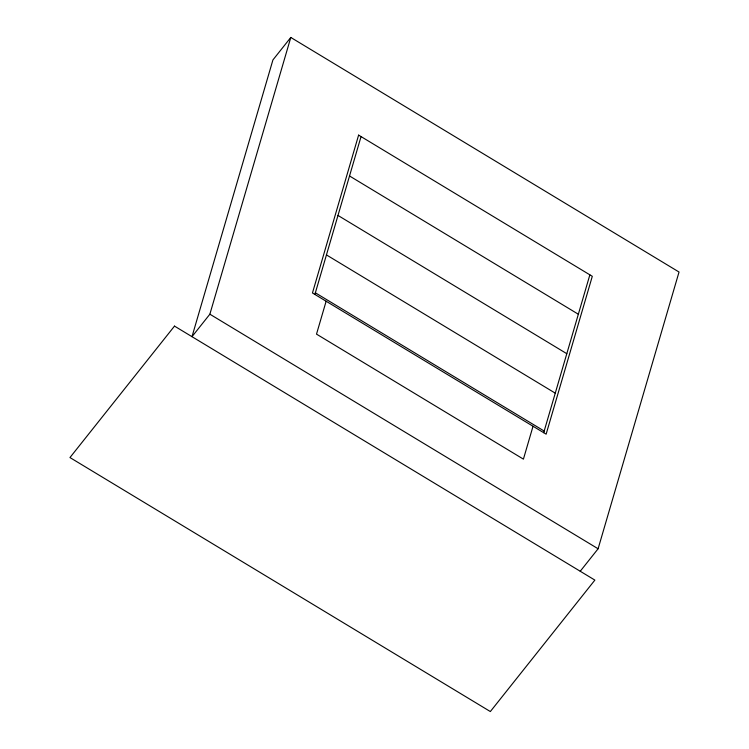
<?xml version="1.0" encoding="UTF-8"?>
<svg xmlns="http://www.w3.org/2000/svg" width="749" height="749" viewBox="0 0 749 749"><rect width="100%" height="100%" fill="white"/><g stroke="black" fill="none" stroke-linecap="round" stroke-linejoin="round"><path stroke-width="1.12" d="M290.799 37.45L272.926 59.929L191.997 336.676L209.87 314.196L290.799 37.45L679.034 272.027L598.105 548.774L580.232 571.253M314.889 294.451L361.046 136.59M326.133 301.238L316.509 334.129L523.42 459.137L533.035 426.256M543.699 432.697L589.866 274.836M349.53 175.978L578.34 314.234M337.996 215.44L566.806 353.697M326.452 254.913L555.262 393.159M315.366 292.803L544.186 431.049M209.87 314.196L598.105 548.774M358.612 135.12L312.455 292.971L546.133 434.167L592.3 276.306L358.612 135.12M174.498 326.105L69.966 457.555L490.342 711.55L594.875 580.101L174.498 326.105"/></g></svg>
